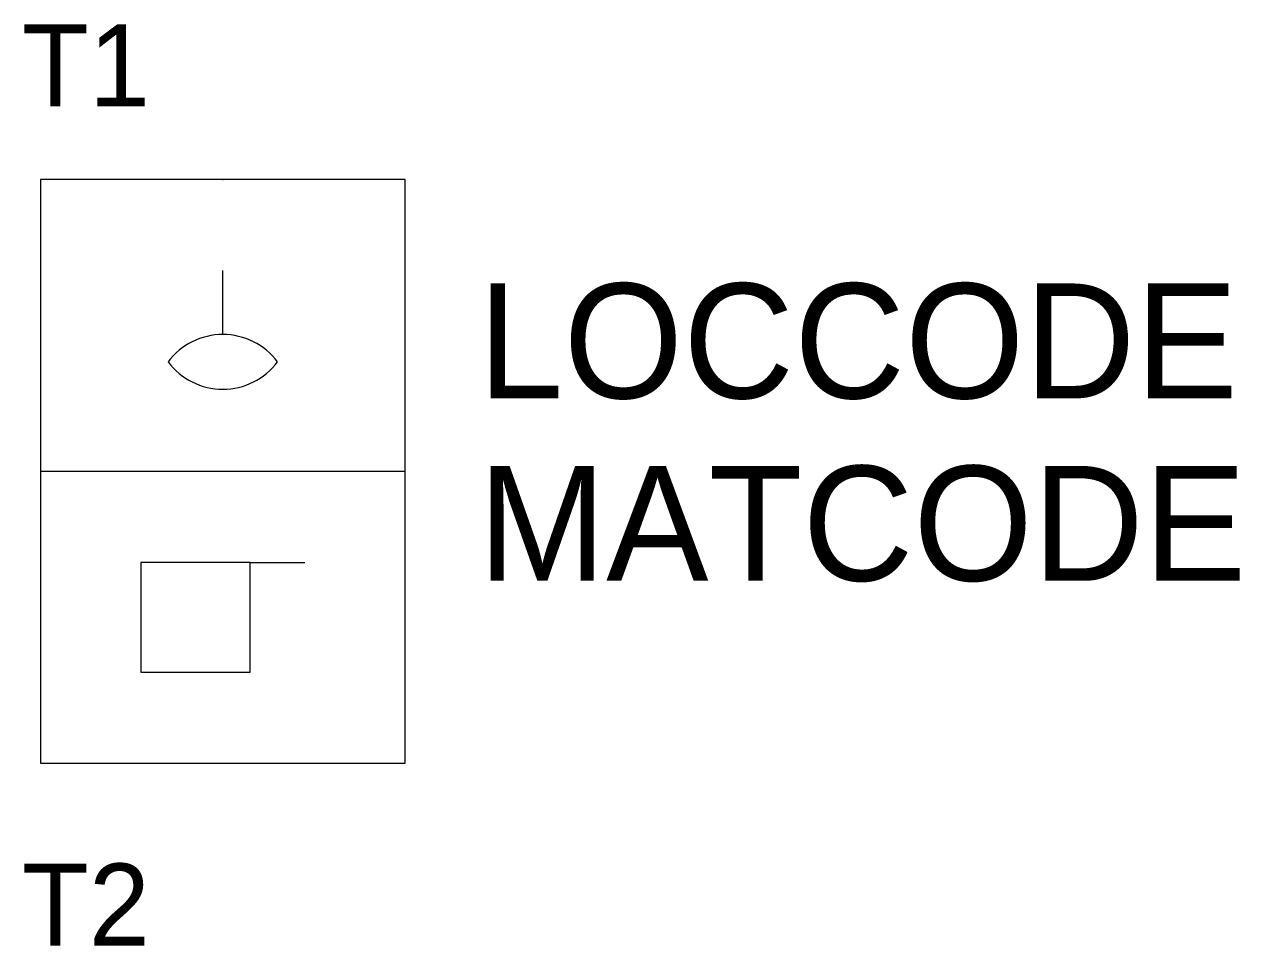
# Model space of a CAD drawing. Extents: x -5.4 to 27.9, y -13 to 12.2.
import ezdxf
from ezdxf.enums import TextEntityAlignment as Align

# ---------------------------------------------------------------- set-up
doc = ezdxf.new("R2010")
doc.units = 0
doc.layers.get('0').update_dxf_attribs({"linetype": 'CONTINUOUS'})
doc.layers.add('C', color=6, linetype='CONTINUOUS')
doc.layers.add('T2', color=1, linetype='CONTINUOUS')

msp = doc.modelspace()

# ---------------------------------------------------------------- linework, layer by layer
at = {"color": 0, "linetype": 'CONTINUOUS'}
for p, q in [((-5, 8), (-5, -8)), ((5, 8), (-5, 8)), ((5, -8), (5, 8)), ((-5, 0), (5, 0)), ((-5, -8), (5, -8))]:
    msp.add_line(p, q, dxfattribs=at)
at = {"color": 0}
for p, q in [((0, 3.75), (0, 5.5)), ((0.75, -2.5), (2.25, -2.5))]:
    msp.add_line(p, q, dxfattribs=at)
msp.add_lwpolyline([(0.75, -2.5), (-2.25, -2.5), (-2.25, -5.5), (0.75, -5.5)], close=True, dxfattribs=at)
for centre, start, end in [((0, 1.875), 36.8699, 143.1301), ((0, 4.125), 216.8699, 323.1301)]:
    msp.add_arc(centre, 1.875, start, end, dxfattribs=at)
at = {"layer": 'C', "color": 0, "linetype": 'CONTINUOUS'}
msp.add_point((0, 8), dxfattribs=at)

# ---------------------------------------------------------------- texts
at = {"color": 0, "linetype": 'CONTINUOUS'}
for tag, p in [('LOCCODE', (7, 2)), ('MATCODE', (7, -3))]:
    msp.add_attdef(tag, p, '', height=3.15, dxfattribs=at)
at = {"layer": 'T2', "color": 0, "linetype": 'CONTINUOUS'}
for tag, p in [('T1', (-2, 10)), ('T2', (-2, -13))]:
    msp.add_attdef(tag, text='', height=2.25, dxfattribs=at).set_placement(p, align=Align.RIGHT)

doc.saveas('drawing.dxf')
